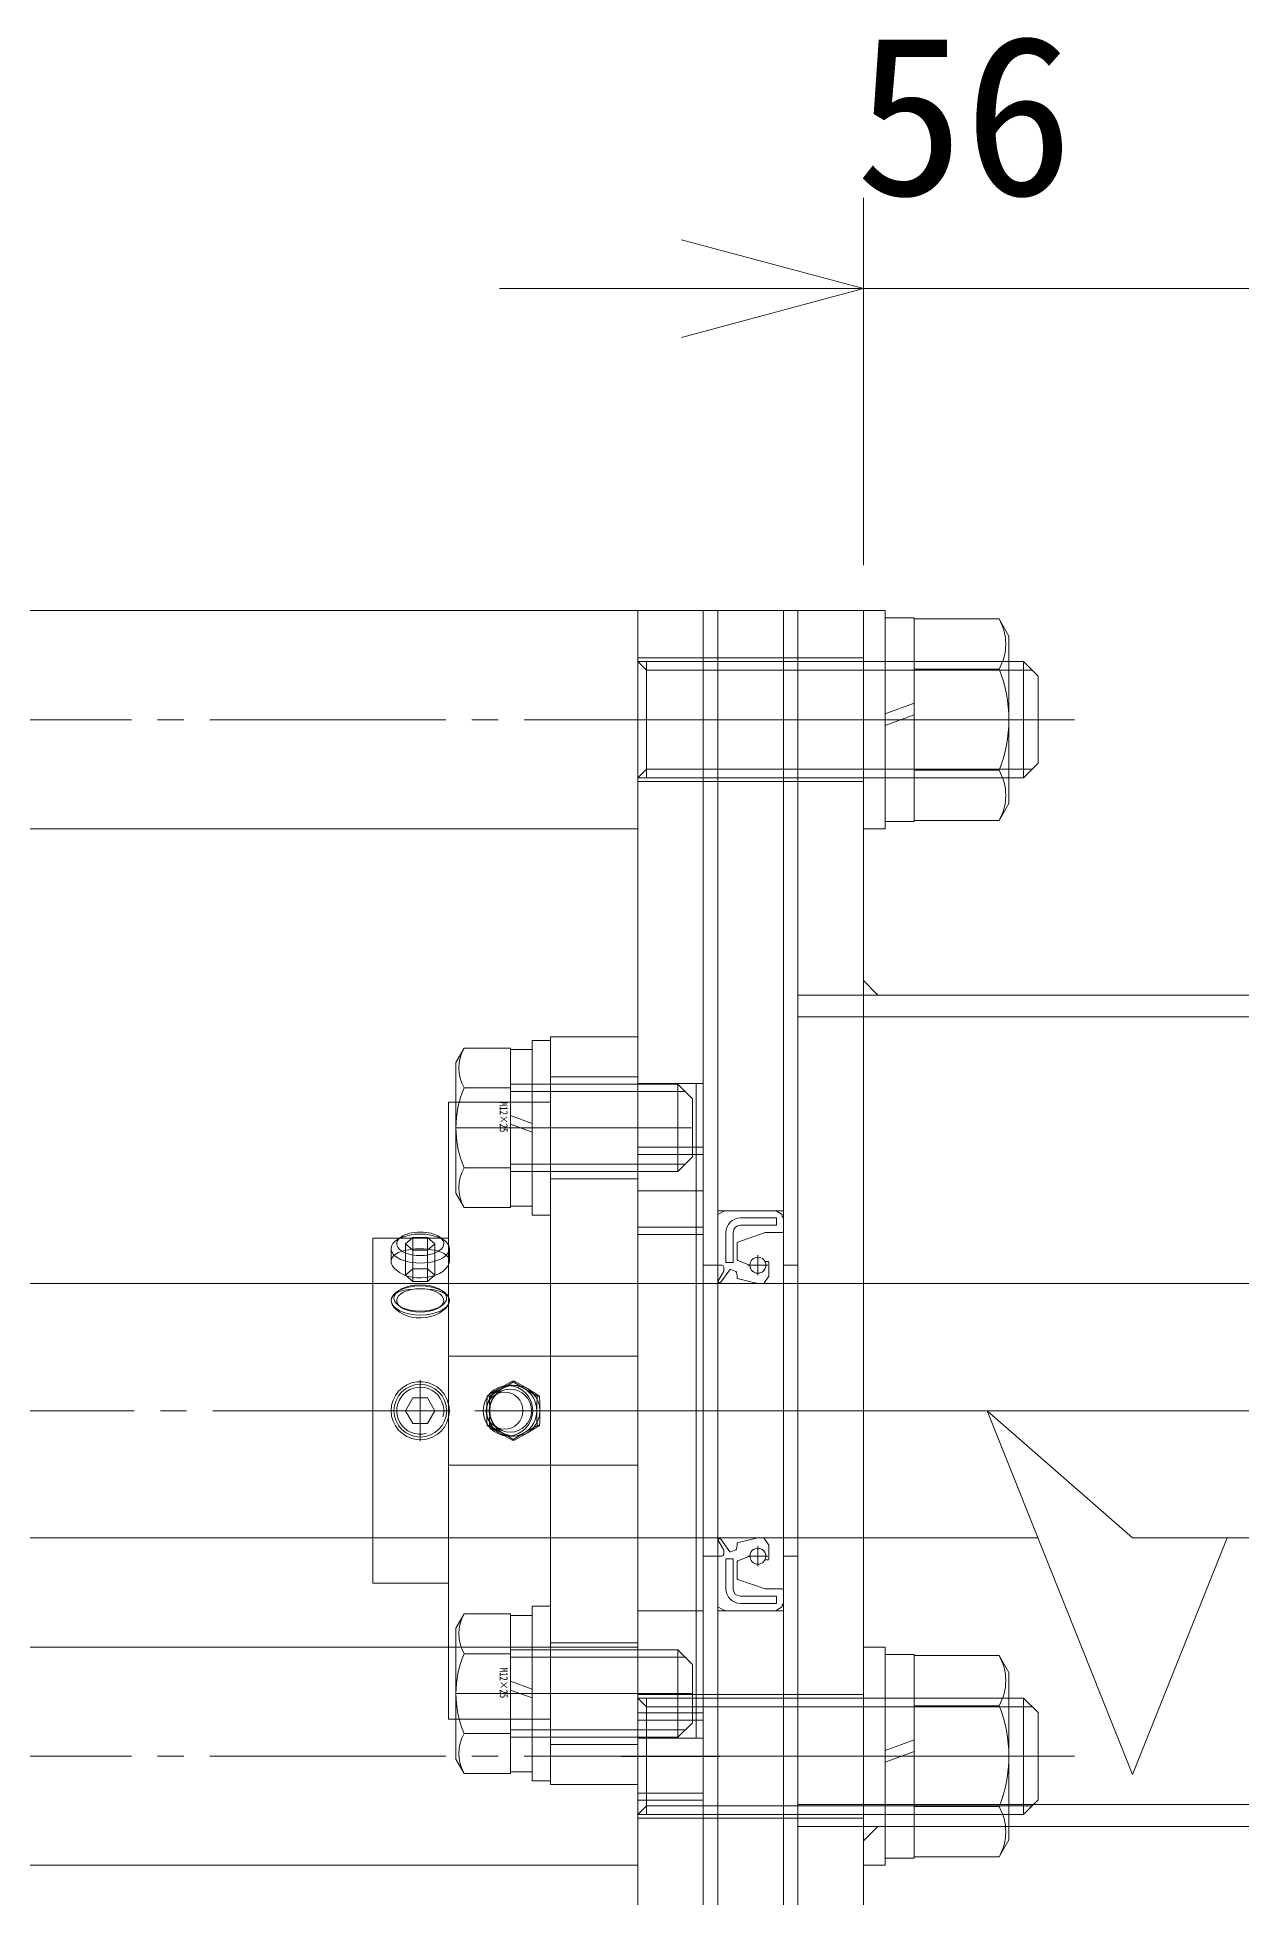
# Model space of a CAD drawing. Units: millimetres at full size. Extents: x -19442 to 19442, y -5866 to 5866.
# Drawn here: x 5760.2 to 5925.7, y -363.8 to -108 of the extents above; entities that cross this region are included whole.
import ezdxf
from ezdxf.enums import TextEntityAlignment as Align

# ---------------------------------------------------------------- set-up
doc = ezdxf.new("R2010")
doc.units = ezdxf.units.MM
doc.header["$LTSCALE"] = 3.6
doc.linetypes.add('CHAIN2', pattern=[12, 9, -1, 1, -1])
for name, color, linetype, lineweight in [('0-5_08_DIM', 3, 'Continuous', 9), ('0-6_0', 2, 'Continuous', 9), ('0-8_03_かくれ線', 5, 'Continuous', 9), ('0-9_04_中心線', 4, 'CHAIN2', 9), ('0-C_01_外形線', 134, 'Continuous', 9), ('0-D_02_細線', 6, 'Continuous', 9)]:
    doc.layers.add(name, color=color, linetype=linetype, lineweight=lineweight)
doc.styles.add('ＭＳ ゴシック', font='')
doc.styles.get('ＭＳ ゴシック').set_extended_font_data('MS Gothic')

# ---------------------------------------------------------------- blocks, each defined once
blk = doc.blocks.new('_Open30')
at = {"layer": '0-5_08_DIM', "color": 4}
blk.add_line((0, 0), (-1, 0), dxfattribs=at)
blk.add_lwpolyline([(-1, 0.26795), (0, 0), (-1, -0.26795)], dxfattribs=at)

msp = doc.modelspace()

# ---------------------------------------------------------------- linework, layer by layer
at = {"layer": '0-5_08_DIM'}
for p, q in [((5873.74, -180.619), (5873.74, -130.111)), ((5848.74, -142.611), (5823.74, -142.611)), ((5873.74, -142.611), (5929.74, -142.611))]:
    msp.add_line(p, q, dxfattribs=at)
at = {"layer": '0-6_0', "color": 134}
for p, q in [((5893.74, -193.869), (5895.74, -193.869)), ((5895.74, -193.869), (5897.74, -195.869)), ((5895.74, -193.869), (5895.74, -209.869)), ((5897.74, -195.869), (5897.74, -207.869)), ((5895.74, -209.869), (5897.74, -207.869)), ((5893.74, -209.869), (5895.74, -209.869)), ((5873.74, -239.719), (5929.74, -239.719)), ((5806.78, -279.368), (5744.14, -279.368)), ((5744.14, -314.369), (5806.78, -314.369)), ((5893.74, -336.369), (5895.74, -336.369)), ((5895.74, -336.369), (5897.74, -338.369)), ((5895.74, -336.369), (5895.74, -352.369)), ((5897.74, -338.369), (5897.74, -350.369)), ((5895.74, -352.369), (5897.74, -350.369)), ((5893.74, -352.369), (5895.74, -352.369)), ((5873.74, -354.019), (5939.74, -354.019))]:
    msp.add_line(p, q, dxfattribs=at)
for points in [[(5842.74, -186.869), (5692.74, -186.869), (5692.74, -216.869), (5842.74, -216.869)], [(5851.74, -406.869), (5851.74, -186.869), (5842.74, -186.869), (5842.74, -406.869)], [(5853.74, -406.869), (5853.74, -186.869), (5851.74, -186.869), (5851.74, -406.869)], [(5862.74, -406.869), (5862.74, -186.869), (5853.74, -186.869), (5853.74, -406.869)], [(5864.74, -406.869), (5864.74, -186.869), (5862.74, -186.869), (5862.74, -406.869)], [(5864.74, -186.869), (5873.74, -186.869), (5873.74, -406.869), (5864.74, -406.869)], [(5864.74, -186.869), (5873.74, -186.869), (5873.74, -406.869), (5864.74, -406.869)], [(5842.74, -329.369), (5692.74, -329.369), (5692.74, -359.369), (5842.74, -359.369)]]:
    msp.add_lwpolyline(points, close=True, dxfattribs=at)
at = {"layer": '0-6_0', "color": 3}
for points in [[(5873.74, -239.719), (5875.74, -239.719), (5873.74, -237.719)], [(5873.74, -354.019), (5875.74, -354.019), (5873.74, -356.019)]]:
    msp.add_lwpolyline(points, close=True, dxfattribs=at)
at = {"layer": '0-8_03_かくれ線'}
for p, q in [((5842.74, -193.369), (5851.74, -193.369)), ((5843.94, -195.069), (5842.74, -193.869)), ((5842.74, -193.869), (5893.74, -193.869)), ((5843.94, -209.869), (5843.94, -193.869)), ((5851.74, -193.369), (5853.74, -193.369)), ((5853.74, -193.369), (5862.74, -193.369)), ((5862.74, -193.369), (5864.74, -193.369)), ((5864.74, -193.369), (5873.74, -193.369)), ((5864.74, -193.369), (5873.74, -193.369)), ((5843.94, -195.069), (5893.74, -195.069)), ((5843.94, -208.669), (5842.74, -209.869)), ((5843.94, -208.669), (5893.74, -208.669)), ((5842.74, -209.869), (5893.74, -209.869)), ((5842.74, -210.369), (5851.74, -210.369)), ((5851.74, -210.369), (5853.74, -210.369)), ((5853.74, -210.369), (5862.74, -210.369)), ((5862.74, -210.369), (5864.74, -210.369)), ((5864.74, -210.369), (5873.74, -210.369)), ((5864.74, -210.369), (5873.74, -210.369)), ((5873.74, -239.719), (5864.74, -239.719)), ((5864.74, -239.719), (5864.74, -354.019)), ((5873.74, -239.719), (5864.74, -239.719)), ((5864.74, -239.719), (5873.74, -239.719)), ((5864.74, -242.719), (5929.74, -242.719)), ((5825.24, -251.978), (5848.24, -251.978)), ((5825.24, -252.978), (5849.24, -252.978)), ((5842.74, -250.978), (5830.74, -250.978)), ((5842.74, -251.975), (5830.74, -251.975)), ((5842.74, -251.869), (5851.74, -251.869)), ((5848.24, -251.978), (5850.24, -253.978)), ((5848.24, -263.978), (5848.24, -251.978)), ((5830.74, -254.469), (5817.74, -254.469)), ((5850.24, -261.978), (5850.24, -253.978)), ((5851.74, -260.646), (5842.74, -260.646)), ((5825.24, -262.978), (5849.24, -262.978)), ((5851.74, -261.646), (5842.74, -261.646)), ((5848.24, -263.978), (5850.24, -261.978)), ((5825.24, -263.978), (5848.24, -263.978)), ((5830.74, -264.978), (5842.74, -264.978)), ((5853.74, -269.369), (5862.74, -269.369)), ((5853.74, -269.931), (5853.74, -276.769)), ((5854.718, -269.379), (5853.795, -269.841)), ((5854.718, -269.379), (5853.795, -269.841)), ((5861.708, -269.369), (5854.763, -269.369)), ((5861.708, -269.369), (5854.763, -269.369)), ((5810.819, -273.919), (5811.829, -273.044)), ((5813.85, -273.044), (5811.829, -273.044)), ((5811.829, -279.124), (5811.829, -273.044)), ((5813.85, -273.044), (5814.86, -273.919)), ((5813.85, -279.124), (5813.85, -273.044)), ((5851.74, -271.646), (5842.74, -271.646)), ((5851.74, -272.646), (5842.74, -272.646)), ((5856.479, -273.679), (5860.224, -272.374)), ((5861.79, -271.369), (5856.846, -271.369)), ((5860.256, -272.369), (5862.64, -272.369)), ((5808.84, -274.583), (5808.84, -276.324)), ((5810.819, -278.249), (5810.819, -273.919)), ((5811.829, -274.794), (5810.819, -273.919)), ((5813.85, -274.794), (5811.829, -274.794)), ((5814.86, -273.919), (5813.85, -274.794)), ((5814.86, -278.249), (5814.86, -273.919)), ((5816.84, -276.323), (5816.84, -274.583)), ((5856.412, -276.126), (5856.412, -273.774)), ((5858.14, -276.869), (5856.476, -276.219)), ((5810.819, -278.249), (5811.829, -277.374)), ((5811.829, -279.124), (5810.819, -278.249)), ((5814.86, -278.249), (5813.85, -279.124)), ((5851.74, -276.869), (5853.74, -276.869)), ((5853.84, -276.869), (5854.292, -276.869)), ((5855.507, -277.453), (5856.198, -277.734)), ((5860.64, -276.349), (5860.209, -276.349)), ((5860.74, -278.324), (5860.74, -276.449)), ((5862.74, -276.869), (5864.74, -276.869)), ((5806.34, -279.369), (5816.74, -279.369)), ((5950.742, -279.368), (5806.78, -279.368)), ((5809.887, -280.337), (5809.574, -280.559)), ((5813.85, -279.124), (5811.829, -279.124)), ((5816.106, -280.559), (5815.792, -280.337)), ((5862.74, -279.369), (5853.74, -279.369)), ((5809.887, -282.425), (5810.2, -282.647)), ((5815.479, -282.647), (5815.792, -282.425)), ((5830.74, -289.369), (5830.74, -304.369)), ((5822.272, -294.694), (5823.692, -293.838)), ((5823.692, -293.838), (5824.347, -293.459)), ((5825.785, -292.827), (5824.116, -293.838)), ((5822.338, -294.848), (5822.023, -294.848)), ((5822.338, -298.89), (5822.023, -298.89)), ((5823.692, -299.9), (5822.268, -299.041)), ((5822.338, -298.89), (5824.116, -299.9)), ((5890.742, -296.869), (5910.742, -314.369)), ((5824.116, -299.9), (5825.785, -300.91)), ((5806.34, -314.369), (5816.74, -314.369)), ((5806.78, -314.369), (5897.742, -314.369)), ((5862.74, -314.369), (5853.74, -314.369)), ((5910.742, -314.369), (5977.742, -314.369)), ((5851.74, -316.869), (5853.74, -316.869)), ((5853.74, -323.807), (5853.74, -316.969)), ((5853.84, -316.869), (5854.292, -316.869)), ((5855.507, -316.285), (5856.198, -316.004)), ((5858.14, -316.869), (5856.476, -317.519)), ((5860.74, -315.414), (5860.74, -317.289)), ((5862.74, -316.869), (5864.74, -316.869)), ((5856.412, -317.612), (5856.412, -319.964)), ((5860.64, -317.389), (5860.209, -317.389)), ((5856.479, -320.058), (5860.224, -321.363)), ((5860.256, -321.369), (5862.64, -321.369)), ((5842.74, -324.369), (5851.74, -324.369)), ((5853.74, -324.369), (5862.74, -324.369)), ((5854.718, -324.358), (5853.795, -323.897)), ((5854.718, -324.358), (5853.795, -323.897)), ((5861.708, -324.369), (5854.763, -324.369)), ((5861.708, -324.369), (5854.763, -324.369)), ((5861.79, -322.369), (5856.846, -322.369)), ((5825.24, -329.76), (5848.24, -329.76)), ((5842.74, -328.76), (5830.74, -328.76)), ((5848.24, -329.76), (5850.24, -331.76)), ((5848.24, -341.76), (5848.24, -329.76)), ((5825.24, -330.76), (5849.24, -330.76)), ((5850.24, -339.76), (5850.24, -331.76)), ((5842.74, -335.869), (5851.74, -335.869)), ((5843.94, -337.569), (5842.74, -336.369)), ((5842.74, -336.369), (5893.74, -336.369)), ((5843.94, -352.369), (5843.94, -336.369)), ((5843.94, -337.569), (5893.74, -337.569)), ((5851.74, -335.869), (5853.74, -335.869)), ((5853.74, -335.869), (5862.74, -335.869)), ((5862.74, -335.869), (5864.74, -335.869)), ((5864.74, -335.869), (5873.74, -335.869)), ((5864.74, -335.869), (5873.74, -335.869)), ((5830.74, -339.269), (5817.74, -339.269)), ((5851.74, -338.428), (5842.74, -338.428)), ((5851.74, -339.428), (5842.74, -339.428)), ((5848.24, -341.76), (5850.24, -339.76)), ((5825.24, -340.76), (5849.24, -340.76)), ((5825.24, -341.76), (5848.24, -341.76)), ((5842.74, -341.762), (5830.74, -341.762)), ((5842.74, -341.869), (5851.74, -341.869)), ((5842.74, -341.869), (5850.74, -341.869)), ((5830.74, -342.76), (5842.74, -342.76)), ((5851.74, -349.428), (5842.74, -349.428)), ((5851.74, -350.428), (5842.74, -350.428)), ((5843.94, -351.169), (5842.74, -352.369)), ((5842.74, -352.369), (5893.74, -352.369)), ((5842.74, -352.869), (5851.74, -352.869)), ((5843.94, -351.169), (5893.74, -351.169)), ((5851.74, -352.869), (5853.74, -352.869)), ((5853.74, -352.869), (5862.74, -352.869)), ((5862.74, -352.869), (5864.74, -352.869)), ((5864.74, -351.019), (7025.74, -351.019)), ((5864.74, -352.869), (5873.74, -352.869)), ((5864.74, -352.869), (5873.74, -352.869)), ((5873.74, -354.019), (5864.74, -354.019)), ((5873.74, -354.019), (5864.74, -354.019)), ((5864.74, -354.019), (5873.74, -354.019))]:
    msp.add_line(p, q, dxfattribs=at)
for points in [[(5850.74, -341.869), (5850.74, -251.869), (5842.74, -251.869)], [(5853.74, -269.931), (5853.74, -276.769), (5853.74, -296.869)], [(5856.846, -270.369), (5861.79, -270.369), (5861.79, -271.369)], [(5862.5, -269.869), (5862.464, -269.869), (5861.765, -269.387)], [(5862.5, -269.869), (5862.464, -269.869), (5861.765, -269.387)], [(5862.74, -272.269), (5862.74, -270.369), (5862.6, -270.154), (5862.6, -269.969)], [(5862.74, -296.869), (5862.74, -272.269), (5862.74, -270.369), (5862.6, -270.154), (5862.6, -269.969)], [(5855.846, -272.369), (5855.846, -276.484), (5854.846, -276.484), (5854.846, -272.369)], [(5808.84, -276.322), (5808.863, -276.544), (5808.991, -276.888), (5809.224, -277.231), (5809.558, -277.562), (5809.983, -277.866), (5810.494, -278.135), (5811.072, -278.353), (5811.702, -278.51), (5812.365, -278.598), (5813.033, -278.613), (5813.696, -278.557), (5814.331, -278.431), (5814.924, -278.243), (5815.463, -277.999), (5815.93, -277.71), (5816.313, -277.386), (5816.598, -277.041), (5816.774, -276.691), (5816.839, -276.346), (5816.84, -276.323), (5816.791, -276.02), (5816.634, -275.719), (5816.371, -275.448), (5816.013, -275.213), (5815.56, -275.014), (5815.031, -274.855), (5814.436, -274.736), (5813.794, -274.657), (5813.32, -274.627), (5812.84, -274.617)], [(5812.84, -274.617), (5812.173, -274.636), (5811.526, -274.696), (5810.917, -274.795), (5810.361, -274.933), (5809.871, -275.114), (5809.464, -275.334), (5809.151, -275.593), (5808.942, -275.887), (5808.847, -276.206), (5808.84, -276.322)], [(5811.829, -277.374), (5813.85, -277.374), (5814.86, -278.249)], [(5854.542, -277.119), (5854.542, -277.698), (5853.74, -279.093), (5854.032, -279.369), (5855.388, -277.487)], [(5856.288, -277.839), (5856.412, -278.378), (5856.412, -278.707)], [(5856.412, -278.707), (5859.24, -279.369), (5860.077, -279.369), (5860.723, -278.379)], [(5808.84, -281.713), (5808.895, -281.394), (5809.058, -281.103), (5809.325, -280.849), (5809.687, -280.633), (5810.142, -280.454), (5810.673, -280.315), (5811.274, -280.212), (5811.92, -280.147), (5812.583, -280.117), (5813.254, -280.121), (5813.899, -280.158), (5814.515, -280.227), (5815.089, -280.333), (5815.602, -280.476), (5816.048, -280.662), (5816.405, -280.888), (5816.66, -281.156), (5816.754, -281.318)], [(5816.754, -281.318), (5816.805, -281.46), (5816.84, -281.713)], [(5816.744, -282.166), (5816.573, -282.482), (5816.289, -282.828), (5815.907, -283.161), (5815.44, -283.463), (5814.89, -283.725), (5814.28, -283.928), (5813.631, -284.059), (5812.958, -284.113), (5812.298, -284.088), (5811.654, -283.989), (5811.045, -283.82), (5810.486, -283.592), (5809.98, -283.307), (5809.554, -282.983), (5809.216, -282.631), (5808.981, -282.268), (5808.875, -281.986), (5808.84, -281.713)], [(5816.84, -281.713), (5816.819, -281.92), (5816.758, -282.132), (5816.744, -282.166)], [(5824.116, -293.838), (5822.338, -294.848), (5822.361, -295.34), (5822.378, -295.838), (5822.389, -296.352), (5822.393, -296.869)], [(5821.973, -296.341), (5821.974, -296.254), (5821.985, -295.785), (5822.013, -295.055)], [(5822.013, -298.68), (5822.001, -298.398), (5821.984, -297.9), (5821.973, -297.386), (5821.969, -296.869)], [(5822.393, -296.869), (5822.392, -297.013), (5822.387, -297.484), (5822.376, -297.953), (5822.338, -298.89)], [(5853.74, -323.807), (5853.74, -316.969), (5853.74, -296.869)], [(5862.74, -296.869), (5862.74, -321.469), (5862.74, -323.369), (5862.6, -323.584), (5862.6, -323.769)], [(5890.742, -296.869), (5910.742, -346.869), (5923.742, -314.369)], [(5854.542, -316.619), (5854.542, -316.04), (5853.74, -314.644), (5854.032, -314.369), (5855.388, -316.251)], [(5856.412, -315.031), (5859.24, -314.369), (5860.077, -314.369), (5860.723, -315.359)], [(5856.288, -315.899), (5856.412, -315.36), (5856.412, -315.031)], [(5855.846, -321.369), (5855.846, -317.254), (5854.846, -317.254), (5854.846, -321.369)], [(5862.74, -321.469), (5862.74, -323.369), (5862.6, -323.584), (5862.6, -323.769)], [(5856.846, -323.369), (5861.79, -323.369), (5861.79, -322.369)], [(5862.5, -323.869), (5862.464, -323.869), (5861.765, -324.351)], [(5862.5, -323.869), (5862.464, -323.869), (5861.765, -324.351)]]:
    msp.add_lwpolyline(points, dxfattribs=at)
for centre, radius in [((5859.24, -276.869), 1.1), ((5812.84, -296.869), 3.616), ((5859.24, -316.869), 1.1)]:
    msp.add_circle(centre, radius, dxfattribs=at)
for centre, radius, start, end in [((5853.84, -269.931), 0.1, 116.56505, 180), ((5853.84, -269.931), 0.1, 116.56505, 180), ((5854.763, -269.469), 0.1, 90, 116.56505), ((5854.763, -269.469), 0.1, 90, 116.56505), ((5856.846, -272.369), 2, 90, 180), ((5861.708, -269.469), 0.1, 55.38044, 90), ((5861.708, -269.469), 0.1, 55.38044, 90), ((5862.5, -269.969), 0.1, 0, 90), ((5862.5, -269.969), 0.1, 0, 90), ((5856.846, -272.369), 1, 90, 180), ((5856.512, -273.774), 0.1, 109.21481, 180), ((5860.256, -272.469), 0.1, 90, 109.21481), ((5862.64, -272.269), 0.1, 270, 0), ((5856.512, -276.126), 0.1, 180, 248.66025), ((5853.84, -276.769), 0.1, 180, 270), ((5854.292, -277.119), 0.25, 0, 90), ((5855.469, -277.546), 0.1, 67.88461, 144.21845), ((5856.142, -277.873), 0.15, 12.98752, 67.88461), ((5859.24, -276.869), 1.1, 180, 28.18847), ((5860.64, -276.449), 0.1, 0, 90), ((5860.64, -278.324), 0.1, 326.87019, 0), ((5853.84, -316.969), 0.1, 90, 180), ((5854.292, -316.619), 0.25, 270, 0), ((5855.469, -316.192), 0.1, 215.78155, 292.11539), ((5856.142, -315.865), 0.15, 292.11539, 347.01248), ((5859.24, -316.869), 1.1, 331.81153, 180), ((5860.64, -315.414), 0.1, 360, 33.12981), ((5856.512, -317.612), 0.1, 111.33975, 180), ((5860.64, -317.289), 0.1, 270, 0), ((5856.846, -321.369), 2, 180, 270), ((5856.846, -321.369), 1, 180, 270), ((5856.512, -319.964), 0.1, 180, 250.78519), ((5860.256, -321.269), 0.1, 250.78519, 270), ((5862.64, -321.469), 0.1, 0, 90), ((5853.84, -323.807), 0.1, 180, 243.43495), ((5853.84, -323.807), 0.1, 180, 243.43495), ((5854.763, -324.269), 0.1, 243.43495, 270), ((5854.763, -324.269), 0.1, 243.43495, 270), ((5861.708, -324.269), 0.1, 270, 304.61956), ((5861.708, -324.269), 0.1, 270, 304.61956), ((5862.5, -323.769), 0.1, 270, 0), ((5862.5, -323.769), 0.1, 270, 0)]:
    msp.add_arc(centre, radius, start, end, dxfattribs=at)
for centre, major_axis, ratio, start_param, end_param in [((5812.84, -274.583), (-4, 0), 0.5, 5.479694, 10.2282693), ((5812.84, -273.919), (-3.233, 0), 0.5, 5.6677056, 10.0402577), ((5825.416, -296.869), (0, -3.5), 0.984808, 3.6651914, 4.712389), ((5825.416, -296.869), (0, -3.5), 0.984808, 3.2929318, 3.6651914), ((5825.416, -296.869), (0, -3.5), 0.984808, 4.712389, 5.7595865), ((5825.416, -296.869), (0, -3.5), 0.984808, 5.7595865, 6.1318461)]:
    msp.add_ellipse(centre, major_axis=major_axis, ratio=ratio, start_param=start_param, end_param=end_param, dxfattribs=at)
for centre, major_axis, ratio in [((5812.84, -281.713), (-4, 0), 0.5), ((5812.84, -281.381), (3.616, 0), 0.5), ((5812.84, -281.713), (-3.233, 0), 0.5), ((5825.206, -296.869), (0, 2.96), 0.984808), ((5825.84, -296.869), (0, 3.5), 0.984808)]:
    msp.add_ellipse(centre, major_axis=major_axis, ratio=ratio, dxfattribs=at)
at = {"layer": '0-9_04_中心線'}
for p, q in [((5902.74, -201.869), (5654.74, -201.869)), ((5840.49, -201.869), (5853.99, -201.869)), ((5851.24, -201.869), (5854.24, -201.869)), ((5851.49, -201.869), (5864.99, -201.869)), ((5854.743, -201.869), (5884.116, -201.869)), ((5854.743, -201.869), (5884.116, -201.869)), ((5862.24, -201.869), (5865.24, -201.869)), ((5876.74, -201.869), (5873.74, -201.869)), ((5817.74, -257.978), (5850.24, -257.978)), ((5828.24, -257.978), (5830.74, -257.978)), ((5830.14, -257.978), (5843.34, -257.978)), ((5851.74, -266.646), (5842.74, -266.646)), ((5859.24, -275.494), (5859.24, -278.244)), ((5857.865, -276.869), (5860.615, -276.869)), ((5812.84, -292.669), (5812.84, -301.069)), ((7026.325, -296.869), (5545.742, -296.869)), ((5852.96, -296.869), (5804.12, -296.869)), ((5840.49, -296.869), (5853.99, -296.869)), ((5851.24, -296.869), (5854.24, -296.869)), ((5851.49, -296.869), (5864.99, -296.869)), ((5851.49, -296.869), (5864.99, -296.869)), ((5854.743, -296.869), (5884.116, -296.869)), ((5854.743, -296.869), (5884.116, -296.869)), ((5855.702, -296.869), (7039.461, -296.869)), ((5862.24, -296.869), (5865.24, -296.869)), ((5857.865, -316.869), (5860.615, -316.869)), ((5859.24, -318.244), (5859.24, -315.494)), ((5817.74, -335.76), (5850.24, -335.76)), ((5828.24, -335.76), (5830.74, -335.76)), ((5830.14, -335.76), (5843.34, -335.76)), ((5902.74, -344.369), (5654.74, -344.369)), ((5840.49, -344.369), (5853.99, -344.369)), ((5853.99, -344.428), (5840.49, -344.428)), ((5851.24, -344.369), (5854.24, -344.369)), ((5851.49, -344.369), (5864.99, -344.369)), ((5854.743, -344.369), (5884.116, -344.369)), ((5854.743, -344.369), (5884.116, -344.369)), ((5862.24, -344.369), (5865.24, -344.369)), ((5876.74, -344.369), (5873.74, -344.369))]:
    msp.add_line(p, q, dxfattribs=at)
for points in [[(5893.74, -201.869), (5880.74, -201.869), (5876.74, -201.869)], [(5893.74, -344.369), (5880.74, -344.369), (5876.74, -344.369)]]:
    msp.add_lwpolyline(points, dxfattribs=at)
at = {"layer": '0-C_01_外形線'}
for p, q in [((5873.74, -186.869), (5873.74, -216.869)), ((5876.74, -186.869), (5873.74, -186.869)), ((5876.74, -201.069), (5876.74, -187.869)), ((5880.74, -187.869), (5876.74, -187.869)), ((5880.74, -199.613), (5880.74, -187.869)), ((5892.379, -188.012), (5893.74, -190.369)), ((5893.74, -213.369), (5893.74, -190.369)), ((5880.74, -194.941), (5892.379, -194.941)), ((5876.74, -201.069), (5880.74, -199.613)), ((5876.74, -202.669), (5880.74, -201.213)), ((5880.74, -215.869), (5880.74, -201.213)), ((5876.74, -215.869), (5876.74, -202.669)), ((5880.74, -208.797), (5892.379, -208.797)), ((5892.379, -215.725), (5893.74, -213.369)), ((5876.74, -215.869), (5880.74, -215.869)), ((5880.74, -215.725), (5892.379, -215.725)), ((5830.74, -289.369), (5830.74, -245.478)), ((5818.877, -247.008), (5817.74, -248.978)), ((5825.24, -247.008), (5818.877, -247.008)), ((5825.24, -247.008), (5825.24, -268.948)), ((5825.24, -256.286), (5825.24, -247.228)), ((5825.24, -247.228), (5828.24, -247.228)), ((5828.24, -257.378), (5828.24, -247.228)), ((5830.74, -245.978), (5830.74, -269.978)), ((5817.74, -266.978), (5817.74, -248.978)), ((5825.24, -252.493), (5818.877, -252.493)), ((5816.74, -339.269), (5816.74, -254.469)), ((5816.74, -254.469), (5817.74, -254.469)), ((5828.24, -257.378), (5825.24, -256.286)), ((5825.24, -268.728), (5825.24, -257.486)), ((5828.24, -258.578), (5825.24, -257.486)), ((5828.24, -268.728), (5828.24, -258.578)), ((5825.24, -263.463), (5818.877, -263.463)), ((5818.877, -268.948), (5817.74, -266.978)), ((5825.24, -268.948), (5818.877, -268.948)), ((5828.24, -268.728), (5825.24, -268.728)), ((5828.24, -269.978), (5830.74, -269.978)), ((5806.34, -320.594), (5806.34, -273.144)), ((5816.74, -273.144), (5806.34, -273.144)), ((5809.976, -273.144), (5809.574, -273.429)), ((5810.2, -272.986), (5809.976, -273.144)), ((5815.703, -273.144), (5815.479, -272.986)), ((5816.106, -273.429), (5815.703, -273.144)), ((5816.74, -289.369), (5842.74, -289.369)), ((5824.347, -293.459), (5825.47, -292.827)), ((5825.47, -292.827), (5827.139, -293.838)), ((5827.139, -293.838), (5828.917, -294.848)), ((5811.829, -295.119), (5810.819, -296.869)), ((5813.85, -295.119), (5811.829, -295.119)), ((5821.969, -296.869), (5821.973, -296.341)), ((5822.013, -295.055), (5822.023, -294.848)), ((5822.023, -294.848), (5822.272, -294.694)), ((5810.819, -296.869), (5811.829, -298.619)), ((5813.85, -298.619), (5811.829, -298.619)), ((5822.023, -298.89), (5822.013, -298.68)), ((5822.268, -299.041), (5822.023, -298.89)), ((5829.232, -298.89), (5828.917, -298.89)), ((5824.349, -300.28), (5823.692, -299.9)), ((5825.47, -300.91), (5824.349, -300.28)), ((5825.785, -300.91), (5825.47, -300.91)), ((5816.74, -304.369), (5842.74, -304.369)), ((5830.74, -348.26), (5830.74, -304.369)), ((5806.34, -320.594), (5816.74, -320.594)), ((5818.877, -324.79), (5817.74, -326.76)), ((5825.24, -324.79), (5818.877, -324.79)), ((5825.24, -324.79), (5825.24, -346.729)), ((5830.74, -323.76), (5830.74, -347.76)), ((5817.74, -344.76), (5817.74, -326.76)), ((5825.24, -334.068), (5825.24, -325.01)), ((5825.24, -325.01), (5828.24, -325.01)), ((5828.24, -335.16), (5828.24, -325.01)), ((5873.74, -329.369), (5873.74, -359.369)), ((5876.74, -329.369), (5873.74, -329.369)), ((5825.24, -330.275), (5818.877, -330.275)), ((5876.74, -343.569), (5876.74, -330.369)), ((5880.74, -330.369), (5876.74, -330.369)), ((5880.74, -342.113), (5880.74, -330.369)), ((5892.379, -330.512), (5893.74, -332.869)), ((5828.24, -335.16), (5825.24, -334.068)), ((5893.74, -355.869), (5893.74, -332.869)), ((5825.24, -346.51), (5825.24, -335.268)), ((5828.24, -336.36), (5825.24, -335.268)), ((5828.24, -346.51), (5828.24, -336.36)), ((5880.74, -337.441), (5892.379, -337.441)), ((5816.74, -339.269), (5817.74, -339.269)), ((5825.24, -341.245), (5818.877, -341.245)), ((5876.74, -343.569), (5880.74, -342.113)), ((5818.877, -346.729), (5817.74, -344.76)), ((5876.74, -345.169), (5880.74, -343.713)), ((5876.74, -358.369), (5876.74, -345.169)), ((5880.74, -358.369), (5880.74, -343.713)), ((5825.24, -346.729), (5818.877, -346.729)), ((5828.24, -346.51), (5825.24, -346.51)), ((5828.24, -347.76), (5830.74, -347.76)), ((5830.74, -348.26), (5842.74, -348.26)), ((5880.74, -351.297), (5892.379, -351.297)), ((5892.379, -358.225), (5893.74, -355.869)), ((5876.74, -358.369), (5880.74, -358.369)), ((5880.74, -358.225), (5892.379, -358.225))]:
    msp.add_line(p, q, dxfattribs=at)
for points in [[(5876.74, -186.869), (5876.74, -216.869), (5873.74, -216.869)], [(5880.74, -215.725), (5880.74, -188.012), (5892.379, -188.012)], [(5842.74, -348.26), (5842.74, -245.478), (5830.74, -245.478)], [(5830.74, -245.978), (5828.24, -245.978), (5828.24, -269.978)], [(5829.232, -294.848), (5827.563, -293.838), (5825.785, -292.827), (5825.47, -292.827)], [(5813.85, -298.619), (5814.86, -296.869), (5813.85, -295.119)], [(5828.917, -294.848), (5828.895, -295.34), (5828.878, -295.838), (5828.867, -296.352), (5828.863, -296.869), (5828.863, -297.013), (5828.868, -297.484), (5828.879, -297.953), (5828.917, -298.89)], [(5829.232, -298.89), (5829.254, -298.398), (5829.271, -297.9), (5829.283, -297.386), (5829.286, -296.869), (5829.286, -296.725), (5829.281, -296.254), (5829.27, -295.785), (5829.232, -294.848), (5828.917, -294.848)], [(5828.917, -298.89), (5827.139, -299.9), (5825.47, -300.91)], [(5825.785, -300.91), (5827.563, -299.9), (5829.232, -298.89)], [(5830.74, -323.76), (5828.24, -323.76), (5828.24, -347.76)], [(5876.74, -329.369), (5876.74, -359.369), (5873.74, -359.369)], [(5880.74, -358.225), (5880.74, -330.512), (5892.379, -330.512)]]:
    msp.add_lwpolyline(points, dxfattribs=at)
for centre, radius, start, end in [((5886.379, -191.477), 6.928, 330.00001, 29.99999), ((5875.418, -201.869), 18.321, 337.78075, 22.21925), ((5886.379, -212.261), 6.928, 330.00001, 29.99999), ((5823.627, -249.751), 5.485, 150.00001, 209.99999), ((5831.535, -257.978), 13.796, 156.57346, 203.42654), ((5823.627, -266.205), 5.485, 150.00001, 209.99999), ((5812.84, -296.869), 4, 12.83857, 347.16143), ((5812.84, -296.869), 4, 347.16143, 12.83857), ((5823.627, -327.533), 5.485, 150.00001, 209.99999), ((5831.535, -335.76), 13.796, 156.57346, 203.42654), ((5886.379, -333.977), 6.928, 330.00001, 29.99999), ((5875.418, -344.369), 18.321, 337.78075, 22.21925), ((5823.627, -343.987), 5.485, 150.00001, 209.99999), ((5886.379, -354.761), 6.928, 330.00001, 29.99999)]:
    msp.add_arc(centre, radius, start, end, dxfattribs=at)
for centre, major_axis, ratio, start_param, end_param in [((5812.84, -274.583), (-4, 0), 0.5, 3.945084, 5.479694), ((5812.84, -273.919), (-3.233, 0), 0.5, 3.7570724, 5.6677056), ((5825.416, -296.869), (0, -3.5), 0.984808, 2.6179939, 3.2929318), ((5825.416, -296.869), (0, -3.5), 0.984808, 1.5707963, 2.6179939), ((5825.416, -296.869), (0, -3.5), 0.984808, 0.5235988, 1.5707963), ((5825.416, -296.869), (0, -3.5), 0.984808, 6.1318461, 6.8067841)]:
    msp.add_ellipse(centre, major_axis=major_axis, ratio=ratio, start_param=start_param, end_param=end_param, dxfattribs=at)
for centre, major_axis in [((5824.902, -296.869), (0, 3.46)), ((5824.433, -296.869), (0, 2.56))]:
    msp.add_ellipse(centre, major_axis=major_axis, ratio=0.984808, dxfattribs=at)
at = {"layer": '0-D_02_細線'}
for p, q in [((5893.74, -195.069), (5896.94, -195.069)), ((5893.74, -208.669), (5896.94, -208.669)), ((5893.74, -337.569), (5896.94, -337.569)), ((5893.74, -351.169), (5896.94, -351.169))]:
    msp.add_line(p, q, dxfattribs=at)
msp.add_arc((5812.84, -296.869), 3.233, 345, 285, dxfattribs=at)

# ---------------------------------------------------------------- block references
at = {"layer": '0-5_08_DIM', "xscale": 25, "yscale": 25}
msp.add_blockref('_Open30', (5873.74, -142.611), dxfattribs=at)

# ---------------------------------------------------------------- texts
at = {"layer": '0-5_08_DIM', "style": 'ＭＳ ゴシック'}
msp.add_text('56', height=21.99, dxfattribs=at).set_placement((5872.642, -136.361), align=Align.BOTTOM_LEFT)
at = {"layer": '0-8_03_かくれ線', "style": 'ＭＳ ゴシック', "width": 0.8}
for p in [(5823.44, -254.413), (5823.44, -332.195)]:
    msp.add_text('M12×25', height=1.1, rotation=270, dxfattribs=at).set_placement(p, align=Align.BOTTOM_LEFT)

doc.saveas('drawing.dxf')
